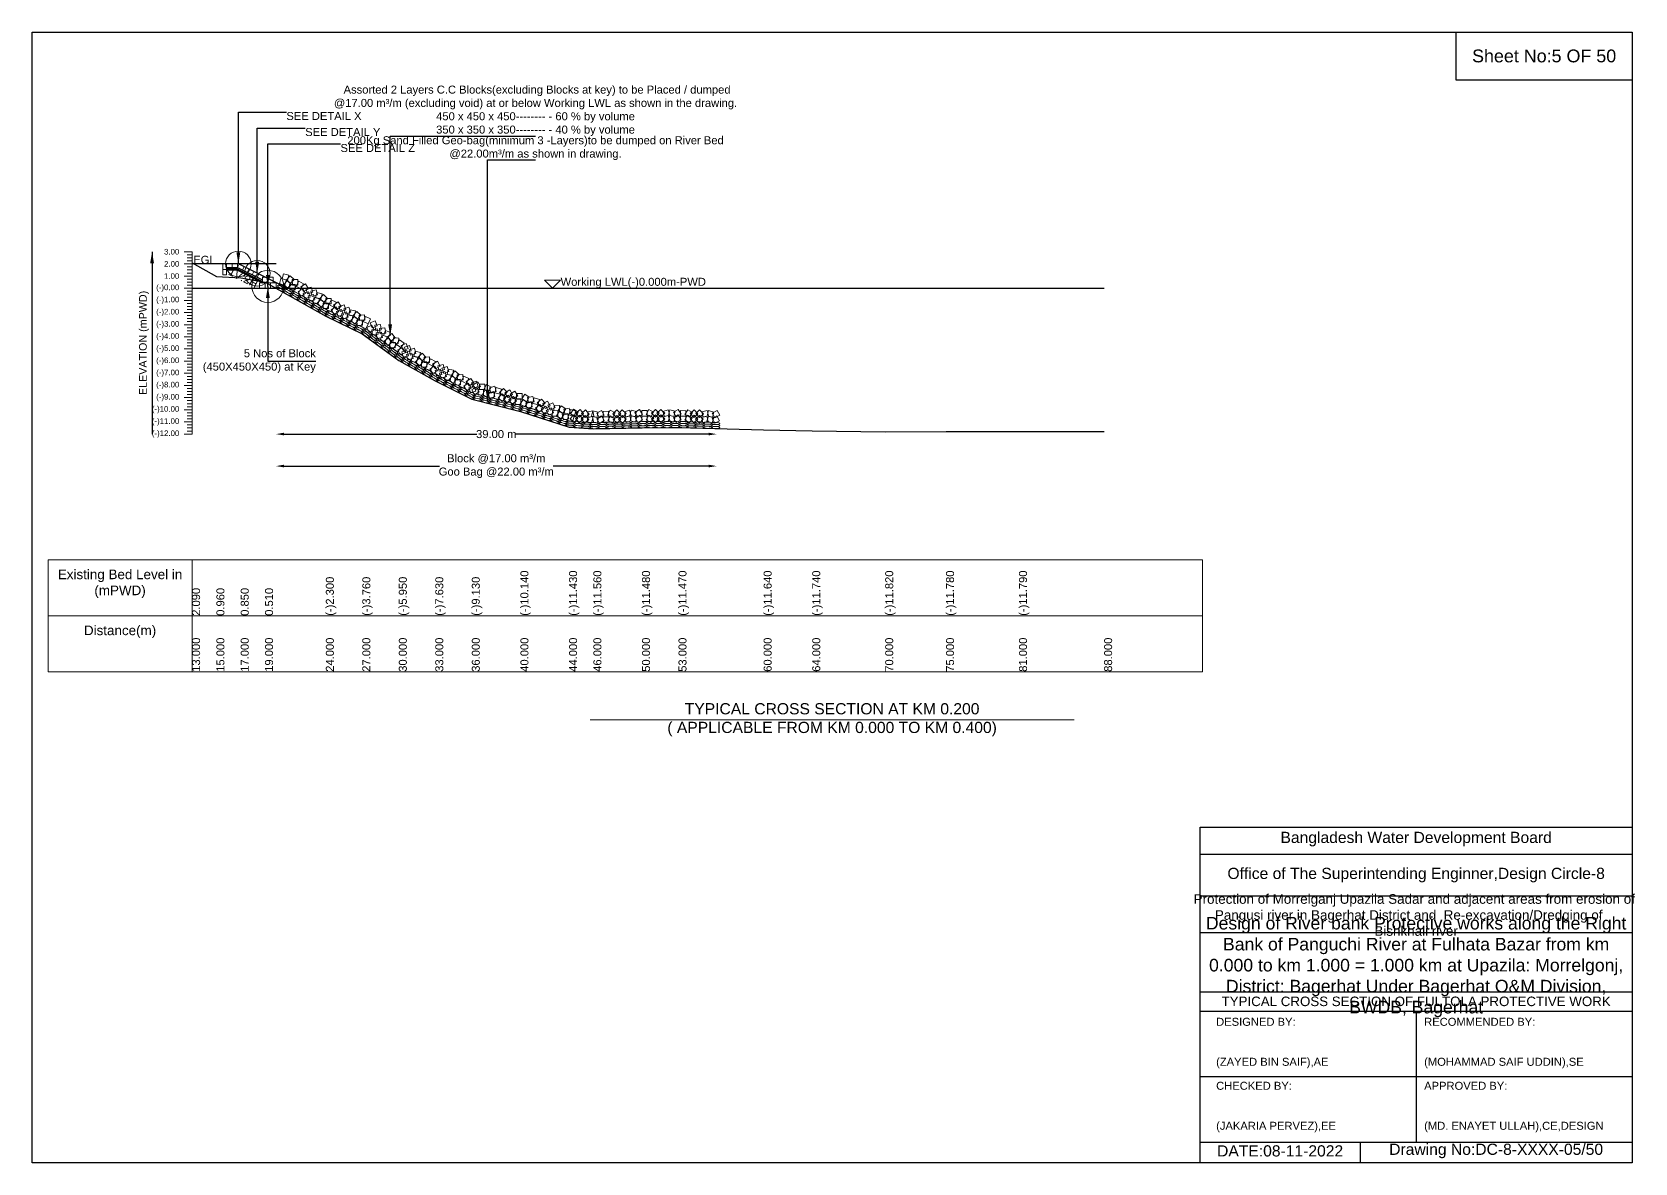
# Model space of a CAD drawing. Header units: inches. Extents: x 89000 to 305017, y -7071 to 0.
# Drawn here: x 160000 to 170017, y -7071 to 0 of the extents above; entities that cross this region are included whole.
import ezdxf

# ---------------------------------------------------------------- set-up
doc = ezdxf.new("R2010")
doc.units = ezdxf.units.IN
doc.header["$LTSCALE"] = 7
doc.header["$MEASUREMENT"] = 0
for name, color, linetype, lineweight in [('Cross section Data Border', 7, 'Continuous', 9), ('Cross Section Labels', 7, 'Continuous', 9), ('Existing_Bed_Level for Xsection', 7, 'Continuous', 25), ('Long Section Labels', 7, 'Continuous', 9)]:
    doc.layers.add(name, color=color, linetype=linetype, lineweight=lineweight)
doc.styles.get("Standard").update_dxf_attribs({"font": 'arial.ttf'})
doc.dimstyles.new('Appron Lebeling Style', dxfattribs={"dimtxt": 50, "dimasz": 50, "dimexe": 0.18, "dimexo": 0.0625, "dimgap": 0.09, "dimtad": 0, "dimtih": 1, "dimtoh": 1, "dimdec": 4, "dimzin": 0, "dimdsep": 46, "dimtxsty": 'Standard', "dimcen": 0.09, "dimse1": 1, "dimse2": 1, "dimadec": 0, "dimazin": 0, "dimtfac": 1, "dimtdec": 4, "dimtofl": 0, "dimtmove": 0, "dimatfit": 3, "dimfxl": 1, "dimtolj": 1, "dimtzin": 0, "dimarcsym": 0})
doc.dimstyles.get("Standard").update_dxf_attribs({"dimtxt": 0.18, "dimasz": 0.18, "dimexe": 0.18, "dimexo": 0.0625, "dimgap": 0.09, "dimtad": 0, "dimtih": 1, "dimtoh": 1, "dimdec": 4, "dimzin": 0, "dimdsep": 46, "dimtxsty": 'Standard', "dimcen": 0.09, "dimadec": 0, "dimazin": 0, "dimtfac": 1, "dimtdec": 4, "dimtofl": 0, "dimtmove": 0, "dimatfit": 3, "dimfxl": 1, "dimtolj": 1, "dimtzin": 0, "dimarcsym": 0})

# ---------------------------------------------------------------- blocks, each defined once
blk = doc.blocks.new('*D1')
at = {"layer": 'Cross Section Labels', "color": 0, "lineweight": -2, "transparency": 16777216}
for p, q in [((161575, -2514), (162779, -2514)), ((164228, -2514), (163024, -2514))]:
    blk.add_line(p, q, dxfattribs=at)
at = {"layer": 'Cross Section Labels', "color": 0, "transparency": 16777216}
for points in [[(161575, -2505), (161575, -2522), (161525, -2514)], [(164228, -2505), (164228, -2522), (164278, -2514)]]:
    blk.add_solid(points, dxfattribs=at)
at = {"layer": 'Defpoints', "color": 0, "transparency": 16777216}
for p in [(161525, -1602), (164278, -2479), (164278, -2514)]:
    blk.add_point(p, dxfattribs=at)
at = {"layer": 'Cross Section Labels', "color": 0, "transparency": 16777216, "insert": (162901, -2514), "char_height": 50, "attachment_point": 5}
blk.add_mtext('\\A1;39.00 m', dxfattribs=at)
blk = doc.blocks.new('*D2')
at = {"layer": 'Cross Section Labels', "color": 0, "lineweight": -2, "transparency": 16777216}
for p, q in [((161575, -2714), (162546, -2714)), ((164228, -2714), (163257, -2714))]:
    blk.add_line(p, q, dxfattribs=at)
at = {"layer": 'Cross Section Labels', "color": 0, "transparency": 16777216}
for points in [[(161575, -2705), (161575, -2722), (161525, -2714)], [(164228, -2705), (164228, -2722), (164278, -2714)]]:
    blk.add_solid(points, dxfattribs=at)
at = {"layer": 'Defpoints', "color": 0, "transparency": 16777216}
for p in [(161525, -1602), (164278, -2479), (164278, -2714)]:
    blk.add_point(p, dxfattribs=at)
at = {"layer": 'Cross Section Labels', "color": 0, "transparency": 16777216, "insert": (162901, -2714), "char_height": 50, "attachment_point": 5}
blk.add_mtext('\\A1;Block @17.00 m³/m ^JGoo Bag @22.00 m³/m ', dxfattribs=at)

msp = doc.modelspace()

# ---------------------------------------------------------------- linework, layer by layer
for points in [[(160000, 0), (170000, 0), (170000, -7071), (160000, -7071)], [(168900, 0), (170000, 0), (170000, -300), (168900, -300)]]:
    msp.add_lwpolyline(points, close=True)
for points in [[(167300, -7071), (167300, -4971), (170000, -4971)], [(167300, -5141), (170000, -5141)], [(167300, -5401), (170000, -5401)], [(167300, -5631), (170000, -5631)], [(167300, -6001), (170000, -6001)], [(167300, -6121), (170000, -6121)], [(168650, -6121), (168650, -6941)], [(167300, -6531), (170000, -6531)], [(167300, -6941), (170000, -6941)], [(168300, -6941), (168300, -7071)]]:
    msp.add_lwpolyline(points)
at = {"layer": 'Cross section Data Border'}
msp.add_lwpolyline([(160100, -3300), (167314.6224, -3300), (167314.6224, -4000), (160100, -4000)], close=True, dxfattribs=at)
for points in [[(161000, -3300), (161000, -4000)], [(160100, -3650), (167314.6224, -3650)]]:
    msp.add_lwpolyline(points, dxfattribs=at)
at = {"layer": 'Cross Section Labels'}
msp.add_lwpolyline([(163253.36797, -1601.68), (163303.36797, -1551.68), (163203.36797, -1551.68)], close=True, dxfattribs=at)
msp.add_lwpolyline([(163488, -4300), (165000, -4300), (166512, -4300)], dxfattribs=at)
for centre, radius in [((161289.36797, -1449.68), 80), ((161407.16797, -1508.58), 80), ((161473.66797, -1590.28), 100)]:
    msp.add_circle(centre, radius, dxfattribs=at)
at = {"layer": 'Existing_Bed_Level for Xsection'}
for points in [[(161000, -1442.84), (161152, -1528.72), (161304, -1537.08), (161456, -1562.92), (161836, -1776.48), (162064, -1887.44), (162292, -2053.88), (162520, -2181.56), (162748, -2295.56), (163052, -2372.32), (163356, -2470.36), (163508, -2480.24), (163812, -2474.16), (164040, -2473.4), (164572, -2486.32), (164876, -2493.92), (165332, -2500), (165712, -2496.96), (166168, -2497.72), (166700, -2497.72)], [(161524.96797, -1449.68), (161000, -1449.68)], [(161593.36797, -1601.68), (161294.18209, -1452.08706), (161289.36797, -1449.68), (161283.98562, -1449.68), (161215.58562, -1449.68)], [(161215.58562, -1472.48), (161283.98562, -1472.48), (161439.46797, -1550.22117)], [(161215.58562, -1480.08), (161282.19151, -1480.08), (161439.46797, -1558.71823)], [(161215.58562, -1487.68), (161280.39739, -1487.68), (161439.46797, -1567.21529)], [(161000, -1601.68), (166700, -1601.68)]]:
    msp.add_lwpolyline(points, dxfattribs=at)
at = {"layer": 'Long Section Labels'}
for points in [[(161000, -1373.68), (160950, -1373.68)], [(161000, -1392.68), (160970, -1392.68)], [(161000, -2513.68), (161000, -2437.68), (161000, -2361.68), (161000, -2285.68), (161000, -2209.68), (161000, -2133.68), (161000, -2057.68), (161000, -1981.68), (161000, -1905.68), (161000, -1829.68), (161000, -1753.68), (161000, -1677.68), (161000, -1601.68), (161000, -1525.68), (161000, -1449.68), (161000, -1373.68)], [(161000, -1449.68), (160950, -1449.68)], [(161000, -1411.68), (160970, -1411.68)], [(161000, -1430.68), (160970, -1430.68)], [(161000, -1468.68), (160970, -1468.68)], [(161000, -1487.68), (160970, -1487.68)], [(161000, -1525.68), (160950, -1525.68)], [(161000, -1601.68), (160950, -1601.68)], [(161000, -1506.68), (160970, -1506.68)], [(161000, -1544.68), (160970, -1544.68)], [(161000, -1563.68), (160970, -1563.68)], [(161000, -1582.68), (160970, -1582.68)], [(161000, -1677.68), (160950, -1677.68)], [(161000, -1620.68), (160970, -1620.68)], [(161000, -1639.68), (160970, -1639.68)], [(161000, -1658.68), (160970, -1658.68)], [(161000, -1696.68), (160970, -1696.68)], [(161000, -1753.68), (160950, -1753.68)], [(161000, -1715.68), (160970, -1715.68)], [(161000, -1734.68), (160970, -1734.68)], [(161000, -1772.68), (160970, -1772.68)], [(161000, -1791.68), (160970, -1791.68)], [(161000, -1829.68), (160950, -1829.68)], [(161000, -1810.68), (160970, -1810.68)], [(161000, -1848.68), (160970, -1848.68)], [(161000, -1867.68), (160970, -1867.68)], [(161000, -1886.68), (160970, -1886.68)], [(161000, -1905.68), (160950, -1905.68)], [(161000, -1981.68), (160950, -1981.68)], [(161000, -1924.68), (160970, -1924.68)], [(161000, -1943.68), (160970, -1943.68)], [(161000, -1962.68), (160970, -1962.68)], [(161000, -2000.68), (160970, -2000.68)], [(161000, -2057.68), (160950, -2057.68)], [(161000, -2019.68), (160970, -2019.68)], [(161000, -2038.68), (160970, -2038.68)], [(161000, -2076.68), (160970, -2076.68)], [(161000, -2095.68), (160970, -2095.68)], [(161000, -2133.68), (160950, -2133.68)], [(161000, -2114.68), (160970, -2114.68)], [(161000, -2152.68), (160970, -2152.68)], [(161000, -2171.68), (160970, -2171.68)], [(161000, -2190.68), (160970, -2190.68)], [(161000, -2209.68), (160950, -2209.68)], [(161000, -2285.68), (160950, -2285.68)], [(161000, -2228.68), (160970, -2228.68)], [(161000, -2247.68), (160970, -2247.68)], [(161000, -2266.68), (160970, -2266.68)], [(161000, -2361.68), (160950, -2361.68)], [(161000, -2304.68), (160970, -2304.68)], [(161000, -2323.68), (160970, -2323.68)], [(161000, -2342.68), (160970, -2342.68)], [(161000, -2380.68), (160970, -2380.68)], [(161000, -2399.68), (160970, -2399.68)], [(161000, -2437.68), (160950, -2437.68)], [(161000, -2418.68), (160970, -2418.68)], [(161000, -2456.68), (160970, -2456.68)], [(161000, -2475.68), (160970, -2475.68)], [(161000, -2494.68), (160970, -2494.68)], [(161000, -2513.68), (160950, -2513.68)]]:
    msp.add_lwpolyline(points, dxfattribs=at)
for points in [[(161215.58562, -1449.68), (161192.78562, -1449.68), (161192.78562, -1483.88), (161215.58562, -1483.88)], [(161215.58562, -1483.88), (161192.78562, -1483.88), (161192.78562, -1518.08), (161215.58562, -1518.08)], [(161249.78562, -1449.68), (161215.58562, -1449.68), (161215.58562, -1472.48), (161249.78562, -1472.48)], [(161283.98562, -1449.68), (161249.78562, -1449.68), (161249.78562, -1472.48), (161283.98562, -1472.48)], [(161324.7715, -1467.38177), (161294.18209, -1452.08706), (161283.98562, -1472.48), (161314.57503, -1487.7747)], [(161355.36091, -1482.67647), (161324.7715, -1467.38177), (161314.57503, -1487.7747), (161345.16444, -1503.06941)], [(161385.95032, -1497.97117), (161355.36091, -1482.67647), (161345.16444, -1503.06941), (161375.75385, -1518.36411)], [(161416.53973, -1513.26588), (161385.95032, -1497.97117), (161375.75385, -1518.36411), (161406.34326, -1533.65882)], [(161447.12914, -1528.56058), (161416.53973, -1513.26588), (161406.34326, -1533.65882), (161436.93267, -1548.95352)], [(161456.56797, -1567.48), (161422.36797, -1567.48), (161422.36797, -1601.68), (161456.56797, -1601.68)], [(161473.66797, -1533.28), (161439.46797, -1533.28), (161439.46797, -1567.48), (161473.66797, -1567.48)], [(161490.76797, -1567.48), (161456.56797, -1567.48), (161456.56797, -1601.68), (161490.76797, -1601.68)], [(161507.86797, -1533.28), (161473.66797, -1533.28), (161473.66797, -1567.48), (161507.86797, -1567.48)], [(161524.96797, -1567.48), (161490.76797, -1567.48), (161490.76797, -1601.68), (161524.96797, -1601.68)], [(161588.04172, -1549.0236), (161554.905, -1540.56207), (161546.44346, -1573.69879), (161579.58019, -1582.16032)], [(161604.79733, -1519.20935), (161571.66061, -1510.74782), (161563.19907, -1543.88454), (161596.3358, -1552.34607)], [(161621.23833, -1577.8414), (161596.78144, -1553.93532), (161572.87536, -1578.39221), (161597.33225, -1602.29829)], [(161637.99394, -1548.02715), (161613.53705, -1524.12107), (161589.63097, -1548.57796), (161614.08786, -1572.48404)], [(161643.78213, -1577.58551), (161609.58419, -1577.96138), (161609.96006, -1612.15931), (161644.15799, -1611.78345)], [(161660.53774, -1547.77126), (161626.3398, -1548.14713), (161626.71567, -1582.34506), (161660.9136, -1581.9692)], [(161679.97028, -1605.0987), (161650.15602, -1588.34309), (161633.40041, -1618.15734), (161663.21467, -1634.91295)], [(161696.72588, -1575.28445), (161666.91163, -1558.52884), (161650.15602, -1588.34309), (161679.97028, -1605.0987)], [(161726.68879, -1604.54326), (161709.22908, -1575.1358), (161679.82162, -1592.5955), (161697.28133, -1622.00296)], [(161744.92585, -1594.24785), (161711.99232, -1603.46859), (161721.21306, -1636.40213), (161754.1466, -1627.18139)], [(161709.93318, -1634.35751), (161692.47347, -1604.95005), (161663.06601, -1622.40975), (161680.52572, -1651.81721)], [(161728.17024, -1624.0621), (161695.23671, -1633.28284), (161704.45745, -1666.21638), (161737.39099, -1656.99564)], [(161767.21467, -1673.73446), (161757.96771, -1640.80827), (161725.04152, -1650.05524), (161734.28849, -1682.98142)], [(161783.97028, -1643.92021), (161774.72332, -1610.99402), (161741.79713, -1620.24099), (161751.0441, -1653.16717)], [(161796.74148, -1666.31286), (161763.60475, -1657.85133), (161755.14322, -1690.98805), (161788.27995, -1699.44959)], [(161813.49709, -1636.49861), (161780.36036, -1628.03708), (161771.89883, -1661.1738), (161805.03555, -1669.63534)], [(161829.93808, -1695.13066), (161805.48119, -1671.22458), (161781.57512, -1695.68147), (161806.03201, -1719.58755)], [(161846.69369, -1665.31641), (161822.2368, -1641.41033), (161798.33073, -1665.86722), (161822.78761, -1689.7733)], [(161852.48189, -1694.87478), (161818.28395, -1695.25064), (161818.65982, -1729.44858), (161852.85775, -1729.07271)], [(161869.23749, -1665.06053), (161835.03956, -1665.43639), (161835.41543, -1699.63433), (161869.61336, -1699.25846)], [(161900.34974, -1688.62048), (161869.59808, -1673.65467), (161854.63227, -1704.40633), (161885.38393, -1719.37214)], [(161931.98812, -1716.05889), (161912.82234, -1687.73376), (161884.49721, -1706.89954), (161903.66299, -1735.22467)], [(161885.38393, -1719.37214), (161854.63227, -1704.40633), (161839.66646, -1735.15799), (161870.41812, -1750.1238)], [(161917.02231, -1746.81055), (161897.85653, -1718.48542), (161869.5314, -1737.6512), (161888.69718, -1765.97633)], [(161934.6196, -1735.45619), (161902.28803, -1746.6056), (161913.43744, -1778.93717), (161945.76901, -1767.78776)], [(161949.58541, -1704.70453), (161917.25383, -1715.85394), (161928.40324, -1748.18551), (161960.73482, -1737.0361)], [(161976.5291, -1782.73625), (161965.35394, -1750.41357), (161933.03126, -1761.58872), (161944.20641, -1793.91141)], [(161991.4949, -1751.98459), (161980.31975, -1719.66191), (161947.99707, -1730.83706), (161959.17222, -1763.15975)], [(162005.56612, -1773.58402), (161971.98756, -1767.09401), (161965.49755, -1800.67257), (161999.07611, -1807.16258)], [(162020.53193, -1742.83236), (161986.95337, -1736.34235), (161980.46336, -1769.92091), (162014.04192, -1776.41092)], [(162040.40652, -1800.39124), (162014.58063, -1777.97108), (161992.16047, -1803.79697), (162017.98636, -1826.21713)], [(162055.37233, -1769.63958), (162029.54644, -1747.21942), (162007.12628, -1773.04531), (162032.95217, -1795.46547)], [(162062.89587, -1798.80456), (162028.77981, -1801.1992), (162031.17444, -1835.31526), (162065.2905, -1832.92063)], [(162077.86168, -1768.0529), (162043.74562, -1770.44754), (162046.14025, -1804.5636), (162080.25631, -1802.16897)], [(162115.61136, -1793.38113), (162084.8597, -1778.41532), (162069.89389, -1809.16698), (162100.64555, -1824.13279)], [(162100.64555, -1824.13279), (162069.89389, -1809.16698), (162054.92808, -1839.91864), (162085.67974, -1854.88445)], [(162137.54797, -1864.20292), (162123.68947, -1832.93661), (162092.42316, -1846.7951), (162106.28166, -1878.06141)], [(162157.71268, -1836.58002), (162143.85419, -1805.31371), (162112.58788, -1819.17221), (162126.44637, -1850.43852)], [(162156.87484, -1856.13706), (162123.0818, -1861.39734), (162128.34208, -1895.19038), (162162.13512, -1889.9301)], [(162177.03956, -1828.51417), (162143.24652, -1833.77445), (162148.50679, -1867.56748), (162182.29983, -1862.30721)], [(162189.76937, -1910.07926), (162184.48218, -1876.29042), (162150.69334, -1881.57761), (162155.98053, -1915.36645)], [(162209.93408, -1882.45637), (162204.6469, -1848.66753), (162170.85806, -1853.95471), (162176.14524, -1887.74355)], [(162219.96677, -1906.20252), (162188.06362, -1893.88063), (162175.74173, -1925.78378), (162207.64489, -1938.10567)], [(162240.13148, -1878.57962), (162208.22833, -1866.25773), (162195.90645, -1898.16089), (162227.8096, -1910.48277)], [(162269.68614, -1911.12194), (162248.22883, -1884.49068), (162221.59758, -1905.948), (162243.05489, -1932.57925)], [(162249.52143, -1938.74483), (162228.06412, -1912.11358), (162201.43286, -1933.57089), (162222.89018, -1960.20215)], [(162271.93722, -1941.15746), (162237.93493, -1937.4854), (162234.26286, -1971.48769), (162268.26516, -1975.15976)], [(162292.10194, -1913.53457), (162258.09964, -1909.8625), (162254.42758, -1943.86479), (162288.42987, -1947.53686)], [(162304.61674, -1972.7582), (162276.99385, -1952.59348), (162256.82913, -1980.21638), (162284.45203, -2000.38109)], [(162324.78146, -1945.1353), (162297.15856, -1924.97059), (162276.99385, -1952.59348), (162304.61674, -1972.7582)], [(162330.90824, -2005.35591), (162317.04974, -1974.0896), (162285.78343, -1987.9481), (162299.64193, -2019.21441)], [(162351.07295, -1977.73301), (162337.21445, -1946.4667), (162305.94814, -1960.3252), (162319.80664, -1991.59151)], [(162343.03616, -1990.721), (162310.11669, -1999.99183), (162319.38752, -2032.9113), (162352.307, -2023.64047)], [(162359.7464, -1960.88129), (162326.82693, -1970.15212), (162336.09776, -2003.0716), (162369.01723, -1993.80077)], [(162398.86635, -2010.4942), (162389.5693, -1977.58212), (162356.65722, -1986.87916), (162365.95427, -2019.79124)], [(162428.38183, -2003.02769), (162395.23227, -1994.61658), (162386.82115, -2027.76614), (162419.97071, -2036.17725)], [(162382.15611, -2040.3339), (162372.85907, -2007.42182), (162339.94699, -2016.71887), (162349.24403, -2049.63095)], [(162411.67159, -2032.8674), (162378.52203, -2024.45629), (162370.11092, -2057.60584), (162403.26048, -2066.01696)], [(162444.912, -2061.63467), (162420.41877, -2037.76582), (162396.54992, -2062.25905), (162421.04315, -2086.12789)], [(162461.62223, -2031.79496), (162437.129, -2007.92611), (162413.26016, -2032.41934), (162437.75339, -2056.28819)], [(162467.45538, -2061.34449), (162433.25806, -2061.77237), (162433.68595, -2095.9697), (162467.88327, -2095.54181)], [(162484.16562, -2031.50478), (162449.9683, -2031.93267), (162450.39618, -2066.12999), (162484.59351, -2065.7021)], [(162503.68534, -2088.80259), (162473.84564, -2072.09236), (162457.1354, -2101.93206), (162486.97511, -2118.6423)], [(162520.39558, -2058.96289), (162490.55587, -2042.25265), (162473.84564, -2072.09236), (162503.68534, -2088.80259)], [(162533.69272, -2118.01578), (162516.1883, -2088.63492), (162486.80743, -2106.13934), (162504.31186, -2135.52021)], [(162550.40296, -2088.17608), (162532.89853, -2058.79521), (162503.51767, -2076.29963), (162521.02209, -2105.6805)], [(162568.62434, -2077.85294), (162535.70487, -2087.12377), (162544.9757, -2120.04324), (162577.89517, -2110.77241)], [(162605.11516, -2123.41668), (162594.28726, -2090.97602), (162561.8466, -2101.80392), (162572.6745, -2134.24458)], [(162551.9141, -2107.69265), (162518.99463, -2116.96348), (162528.26546, -2149.88295), (162561.18494, -2140.61212)], [(162589.82046, -2154.00609), (162578.99255, -2121.56543), (162546.55189, -2132.39333), (162557.3798, -2164.83399)], [(162618.95396, -2145.16575), (162585.44692, -2138.31604), (162578.59721, -2171.82308), (162612.10425, -2178.67279)], [(162634.24866, -2114.57634), (162600.74162, -2107.72663), (162593.89192, -2141.23367), (162627.39895, -2148.08338)], [(162653.50489, -2172.34503), (162627.9209, -2149.64922), (162605.2251, -2175.23321), (162630.80909, -2197.92902)], [(162668.7996, -2141.75562), (162643.21561, -2119.05981), (162620.5198, -2144.6438), (162646.10379, -2167.33961)], [(162676.00996, -2170.9996), (162641.87018, -2173.02826), (162643.89884, -2207.16804), (162678.03862, -2205.13938)], [(162691.30467, -2140.41019), (162657.16489, -2142.43885), (162659.19355, -2176.57863), (162693.33333, -2174.54997)], [(162713.48587, -2196.73118), (162682.89646, -2181.43647), (162667.60176, -2212.02588), (162698.19117, -2227.32059)], [(162728.78058, -2166.14177), (162698.19117, -2150.84706), (162682.89646, -2181.43647), (162713.48587, -2196.73118)], [(162744.8282, -2224.50727), (162725.96726, -2195.97825), (162697.43824, -2214.83919), (162716.29918, -2243.36821)], [(162760.12291, -2193.91786), (162741.26197, -2165.38884), (162712.73295, -2184.24978), (162731.59389, -2212.7788)], [(162777.84094, -2182.75286), (162745.39167, -2193.55493), (162756.19374, -2226.0042), (162788.64301, -2215.20213)], [(162803.61224, -2216.70557), (162786.0738, -2187.345), (162756.71323, -2204.88343), (162774.25167, -2234.24401)], [(162830.16933, -2201.81822), (162795.97301, -2202.31991), (162796.4747, -2236.51623), (162830.67102, -2236.01454)], [(162762.54624, -2213.34227), (162730.09696, -2224.14434), (162740.89903, -2256.59361), (162773.34831, -2245.79154)], [(162795.23952, -2249.86485), (162777.70109, -2220.50428), (162748.34051, -2238.04271), (162765.87895, -2267.40328)], [(162821.79661, -2234.97749), (162787.60029, -2235.47918), (162788.10198, -2269.6755), (162822.2983, -2269.17381)], [(162861.37592, -2254.10753), (162831.51688, -2237.43186), (162814.84122, -2267.2909), (162844.70026, -2283.96657)], [(162869.74864, -2220.94825), (162839.8896, -2204.27259), (162823.21394, -2234.13162), (162853.07297, -2250.80729)], [(162883.06773, -2247.9631), (162850.15901, -2257.27205), (162859.46796, -2290.18076), (162892.37668, -2280.87181)], [(162891.44045, -2214.80382), (162858.53173, -2224.11277), (162867.84068, -2257.02149), (162900.7494, -2247.71254)], [(162925.19312, -2265.05137), (162892.03384, -2256.67865), (162883.66113, -2289.83793), (162916.8204, -2298.21065)], [(162933.56584, -2231.89209), (162900.40656, -2223.51938), (162892.03384, -2256.67865), (162925.19312, -2265.05137)], [(162961.76671, -2285.45299), (162937.22202, -2261.63706), (162913.40609, -2286.18174), (162937.95077, -2309.99767)], [(162970.13942, -2252.29371), (162945.59474, -2228.47778), (162921.77881, -2253.02247), (162946.32349, -2276.8384)], [(162976.67542, -2270.74529), (162947.30089, -2288.26034), (162964.81593, -2317.63487), (162994.19047, -2300.11982)], [(162985.04813, -2237.58602), (162955.6736, -2255.10107), (162973.18865, -2284.4756), (163002.56318, -2266.96055)], [(163027.35446, -2308.47387), (163009.81602, -2279.1133), (162980.45545, -2296.65173), (162997.99388, -2326.01231)], [(163035.72717, -2275.31459), (163018.18874, -2245.95402), (162988.82816, -2263.49246), (163006.3666, -2292.85303)], [(163053.91154, -2293.58651), (163019.71522, -2294.0882), (163020.21691, -2328.28452), (163054.41323, -2327.78283)], [(163062.28426, -2260.42724), (163028.08794, -2260.92893), (163028.58963, -2295.12525), (163062.78595, -2294.62356)], [(163097.25423, -2315.52108), (163068.53469, -2296.95153), (163049.96514, -2325.67106), (163078.68467, -2344.24061)], [(163107.75134, -2282.97188), (163079.03181, -2264.40232), (163060.46225, -2293.12186), (163089.18179, -2311.69141)], [(163129.79474, -2278.24144), (163096.35345, -2285.40524), (163103.51726, -2318.84653), (163136.95855, -2311.68273)], [(163170.72836, -2298.01506), (163138.17916, -2287.51794), (163127.68204, -2320.06715), (163160.23124, -2330.56426)], [(163205.90775, -2320.73651), (163182.95269, -2295.38487), (163157.60106, -2318.33994), (163180.55612, -2343.69157)], [(163119.29762, -2310.79064), (163085.85633, -2317.95445), (163093.02014, -2351.39574), (163126.46143, -2344.23193)], [(163160.23124, -2330.56426), (163127.68204, -2320.06715), (163117.18492, -2352.61635), (163149.73413, -2363.11346)], [(163195.41063, -2353.28571), (163172.45557, -2327.93408), (163147.10394, -2350.88914), (163170.059, -2376.24077)], [(163211.23823, -2339.57174), (163180.79368, -2355.15279), (163196.37474, -2385.59734), (163226.81929, -2370.01629)], [(163221.73535, -2307.02253), (163191.2908, -2322.60359), (163206.87186, -2353.04814), (163237.31641, -2337.46708)], [(163259.3744, -2380.49508), (163243.76911, -2350.06294), (163213.33697, -2365.66824), (163228.94227, -2396.10037)], [(163269.87152, -2347.94587), (163254.26623, -2317.51374), (163223.83409, -2333.11904), (163239.43939, -2363.55117)], [(163286.83766, -2367.35423), (163252.68035, -2365.646), (163250.97212, -2399.80331), (163285.12943, -2401.51155)], [(163297.33478, -2334.80503), (163263.17747, -2333.0968), (163261.46924, -2367.25411), (163295.62655, -2368.96234)], [(163325.09864, -2389.0009), (163296.3791, -2370.43135), (163277.80955, -2399.15088), (163306.52908, -2417.72044)], [(163335.59575, -2356.4517), (163306.87622, -2337.88215), (163288.30667, -2366.60168), (163317.0262, -2385.17123)], [(163347.14203, -2384.27046), (163313.70075, -2391.43427), (163320.86455, -2424.87556), (163354.30584, -2417.71175)], [(163357.63915, -2351.72126), (163324.19786, -2358.88507), (163331.36167, -2392.32636), (163364.80296, -2385.16255)], [(163388.07566, -2404.04409), (163355.52645, -2393.54697), (163345.02934, -2426.09617), (163377.57854, -2436.59329)], [(163398.57277, -2371.49488), (163366.02357, -2360.99777), (163355.52645, -2393.54697), (163388.07566, -2404.04409)], [(163410.55165, -2411.64172), (163382.09375, -2392.67365), (163363.12567, -2421.13155), (163391.58357, -2440.09962)], [(163412.76997, -2377.51374), (163384.31206, -2358.54566), (163365.34399, -2387.00357), (163393.80189, -2405.97164)], [(163422.54484, -2394.47345), (163396.83514, -2417.02676), (163419.38844, -2442.73645), (163445.09814, -2420.18315)], [(163424.76315, -2360.34547), (163399.05346, -2382.89877), (163421.60676, -2408.60847), (163447.31646, -2386.05517)], [(163479.22737, -2422.38225), (163456.6536, -2396.69052), (163430.96187, -2419.26429), (163453.53564, -2444.95602)], [(163481.44569, -2388.25427), (163458.87192, -2362.56254), (163433.18019, -2385.13631), (163455.75396, -2410.82804)], [(163502.64307, -2402.92416), (163469.10517, -2409.62112), (163475.80214, -2443.15902), (163509.34003, -2436.46205)], [(163504.86138, -2368.79618), (163471.32349, -2375.49314), (163478.02045, -2409.03104), (163511.55835, -2402.33407)], [(163538.64856, -2377.45928), (163505.44515, -2369.26334), (163497.24921, -2402.46675), (163530.45262, -2410.66269)], [(163539.33243, -2411.65244), (163506.12901, -2403.4565), (163497.93307, -2436.65991), (163531.13648, -2444.85585)], [(163557.9468, -2365.8031), (163528.666, -2383.4744), (163546.33729, -2412.7552), (163575.6181, -2395.0839)], [(163558.63066, -2399.99626), (163529.34986, -2417.66756), (163547.02116, -2446.94836), (163576.30196, -2429.27706)], [(163603.08986, -2371.15677), (163568.8967, -2371.84064), (163569.58056, -2406.0338), (163603.77372, -2405.34994)], [(163643.75355, -2381.17264), (163613.78959, -2364.68624), (163597.30319, -2394.6502), (163627.26715, -2411.1366)], [(163644.43741, -2415.36581), (163614.47346, -2398.87941), (163597.98706, -2428.84336), (163627.95101, -2445.32976)], [(163654.2476, -2363.04915), (163630.54313, -2387.7015), (163655.19547, -2411.40597), (163678.89994, -2386.75362)], [(163654.93146, -2397.24231), (163631.22699, -2421.89466), (163655.87933, -2445.59913), (163679.5838, -2420.94678)], [(163713.09272, -2386.0505), (163688.4215, -2362.36567), (163664.73667, -2387.03689), (163689.40789, -2410.72172)], [(163713.77658, -2420.24367), (163689.10537, -2396.55884), (163665.42054, -2421.23005), (163690.09175, -2444.91488)], [(163734.77394, -2364.67676), (163701.92479, -2374.19375), (163711.44178, -2407.04291), (163744.29093, -2397.52591)], [(163735.4578, -2398.86992), (163702.60865, -2408.38691), (163712.12564, -2441.23607), (163744.97479, -2431.71907)], [(163778.0007, -2372.67223), (163744.79728, -2364.47629), (163736.60134, -2397.6797), (163769.80475, -2405.87565)], [(163778.68456, -2406.8654), (163745.48115, -2398.66945), (163737.28521, -2431.87287), (163770.48862, -2440.06881)], [(163797.29894, -2361.01606), (163768.01813, -2378.68735), (163785.68943, -2407.96815), (163814.97023, -2390.29686)], [(163797.9828, -2395.20922), (163768.702, -2412.88051), (163786.37329, -2442.16132), (163815.65409, -2424.49002)], [(163844.2339, -2366.89196), (163810.03409, -2367.00596), (163810.14809, -2401.20577), (163844.3479, -2401.09177)], [(163844.3479, -2401.09177), (163810.14809, -2401.20577), (163810.26209, -2435.40558), (163844.4619, -2435.29158)], [(163884.72505, -2377.58403), (163855.03997, -2360.60062), (163838.05656, -2390.2857), (163867.74164, -2407.26911)], [(163884.83905, -2411.78384), (163855.15397, -2394.80043), (163838.17056, -2424.48551), (163867.85564, -2441.46892)], [(163895.51964, -2359.63792), (163871.40767, -2383.89185), (163895.6616, -2408.00381), (163919.77356, -2383.74988)], [(163895.63364, -2393.83773), (163871.52167, -2418.09166), (163895.7756, -2442.20362), (163919.88756, -2417.94969)], [(163953.97331, -2383.61663), (163929.70019, -2359.52398), (163905.60754, -2383.7971), (163929.88067, -2407.88975)], [(163954.08731, -2417.81644), (163929.81419, -2393.72379), (163905.72154, -2417.99691), (163929.99466, -2442.08956)], [(163976.00768, -2362.60713), (163943.0045, -2371.57543), (163951.9728, -2404.5786), (163984.97597, -2395.6103)], [(163976.12168, -2396.80694), (163943.1185, -2405.77524), (163952.0868, -2438.77841), (163985.08997, -2429.81011)], [(164019.0952, -2371.32179), (163986.03297, -2362.57371), (163977.28489, -2395.63594), (164010.34712, -2404.38402)], [(164019.2092, -2405.5216), (163986.14697, -2396.77352), (163977.39889, -2429.83575), (164010.46112, -2438.58383)], [(164038.58499, -2359.9888), (164009.01379, -2377.16973), (164026.19472, -2406.74093), (164055.76592, -2389.56)], [(164038.69899, -2394.18861), (164009.12779, -2411.36954), (164026.30872, -2440.94074), (164055.87992, -2423.75981)], [(164085.74841, -2401.52952), (164051.55849, -2400.69919), (164050.72817, -2434.88911), (164084.91808, -2435.71944)], [(164086.57874, -2367.3396), (164052.38882, -2366.50927), (164051.55849, -2400.69919), (164085.74841, -2401.52952)], [(164125.92891, -2413.3355), (164096.72407, -2395.53895), (164078.92751, -2424.74378), (164108.13235, -2442.54034)], [(164126.75923, -2379.14559), (164097.5544, -2361.34903), (164079.75784, -2390.55386), (164108.96267, -2408.35042)], [(164137.21488, -2395.69428), (164112.44244, -2419.27321), (164136.02137, -2444.04566), (164160.79381, -2420.46673)], [(164138.04521, -2361.50436), (164113.27277, -2385.0833), (164136.8517, -2409.85574), (164161.62414, -2386.27681)], [(164194.9842, -2421.2778), (164171.38555, -2396.52414), (164146.63189, -2420.12279), (164170.23054, -2444.87645)], [(164195.81453, -2387.08788), (164172.21588, -2362.33422), (164147.46222, -2385.93287), (164171.06087, -2410.68653)], [(164217.59025, -2400.8847), (164184.35204, -2408.93833), (164192.40567, -2442.17655), (164225.64389, -2434.12291)], [(164218.42058, -2366.69478), (164185.18237, -2374.74841), (164193.236, -2407.98663), (164226.47422, -2399.93299)], [(164260.42073, -2410.78572), (164227.61265, -2401.1281), (164217.95503, -2433.93618), (164250.76312, -2443.5938)], [(164261.25106, -2376.5958), (164228.44298, -2366.93818), (164218.78536, -2399.74626), (164251.59344, -2409.40388)], [(164280.21601, -2399.99518), (164250.1817, -2416.35307), (164266.5396, -2446.38737), (164296.5739, -2430.02948)], [(164281.04633, -2365.80526), (164251.01203, -2382.16315), (164267.36993, -2412.19746), (164297.40423, -2395.83956)], [(163603.77372, -2405.34994), (163569.58056, -2406.0338), (163570.26442, -2440.22696), (163604.45759, -2439.5431)]]:
    msp.add_lwpolyline(points, close=True, dxfattribs=at)
for centre, major_axis in [((161550.18221, -1608.44012), (22.04929, -12.3917)), ((161556.51211, -1597.17696), (22.04929, -12.3917)), ((161562.84201, -1585.9138), (22.04929, -12.3917)), ((161606.9406, -1610.69721), (22.04929, -12.3917)), ((161594.2808, -1633.22353), (22.04929, -12.3917)), ((161600.6107, -1621.96037), (22.04929, -12.3917)), ((161638.37939, -1658.00694), (22.04929, -12.3917)), ((161644.70929, -1646.74378), (22.04929, -12.3917)), ((161651.03919, -1635.48062), (22.04929, -12.3917)), ((161682.47798, -1682.79035), (22.04929, -12.3917)), ((161688.80788, -1671.52718), (22.04929, -12.3917)), ((161695.13778, -1660.26402), (22.04929, -12.3917)), ((161726.57657, -1707.57375), (22.04929, -12.3917)), ((161732.90647, -1696.31059), (22.04929, -12.3917)), ((161739.23637, -1685.04743), (22.04929, -12.3917)), ((161783.33496, -1709.83084), (22.04929, -12.3917)), ((161770.67516, -1732.35716), (22.04929, -12.3917)), ((161777.00506, -1721.094), (22.04929, -12.3917)), ((161814.77375, -1757.14057), (22.04929, -12.3917)), ((161821.10365, -1745.87741), (22.04929, -12.3917)), ((161827.43355, -1734.61425), (22.04929, -12.3917)), ((161859.1539, -1780.56384), (22.74256, -11.06805)), ((161864.80765, -1768.94655), (22.74256, -11.06805)), ((161870.4614, -1757.32925), (22.74256, -11.06805)), ((161904.63903, -1802.69993), (22.74256, -11.06805)), ((161910.29278, -1791.08264), (22.74256, -11.06805)), ((161915.94653, -1779.46535), (22.74256, -11.06805)), ((161955.7779, -1813.21873), (22.74256, -11.06805)), ((161961.43165, -1801.60144), (22.74256, -11.06805)), ((161950.12415, -1824.83603), (22.74256, -11.06805)), ((161995.60927, -1846.97212), (22.74256, -11.06805)), ((162001.26302, -1835.35483), (22.74256, -11.06805)), ((162006.91677, -1823.73753), (22.74256, -11.06805)), ((162041.09439, -1869.10821), (22.74256, -11.06805)), ((162046.74814, -1857.49092), (22.74256, -11.06805)), ((162052.40189, -1845.87362), (22.74256, -11.06805)), ((162085.55184, -1895.17469), (20.42867, -14.91293)), ((162093.16962, -1884.73938), (20.42867, -14.91293)), ((162100.7874, -1874.30406), (20.42867, -14.91293)), ((162134.02695, -1914.56523), (20.42867, -14.91293)), ((162141.64473, -1904.12991), (20.42867, -14.91293)), ((162126.40917, -1925.00055), (20.42867, -14.91293)), ((162167.2665, -1954.8264), (20.42867, -14.91293)), ((162174.88428, -1944.39108), (20.42867, -14.91293)), ((162182.50206, -1933.95577), (20.42867, -14.91293)), ((162208.12383, -1984.65225), (20.42867, -14.91293)), ((162215.74161, -1974.21693), (20.42867, -14.91293)), ((162223.35939, -1963.78162), (20.42867, -14.91293)), ((162248.98116, -2014.4781), (20.42867, -14.91293)), ((162256.59894, -2004.04278), (20.42867, -14.91293)), ((162264.21672, -1993.60747), (20.42867, -14.91293)), ((162289.83849, -2044.30395), (20.42867, -14.91293)), ((162297.45627, -2033.86864), (20.42867, -14.91293)), ((162305.07405, -2023.43332), (20.42867, -14.91293)), ((162332.84308, -2069.34816), (22.06812, -12.35815)), ((162339.15584, -2058.07539), (22.06812, -12.35815)), ((162345.46859, -2046.80261), (22.06812, -12.35815)), ((162376.97932, -2094.06446), (22.06812, -12.35815)), ((162383.29208, -2082.79168), (22.06812, -12.35815)), ((162389.60483, -2071.5189), (22.06812, -12.35815)), ((162421.11556, -2118.78075), (22.06812, -12.35815)), ((162427.42832, -2107.50798), (22.06812, -12.35815)), ((162433.74107, -2096.2352), (22.06812, -12.35815)), ((162465.2518, -2143.49705), (22.06812, -12.35815)), ((162471.56456, -2132.22427), (22.06812, -12.35815)), ((162477.87731, -2120.95149), (22.06812, -12.35815)), ((162509.38804, -2168.21334), (22.06812, -12.35815)), ((162515.7008, -2156.94057), (22.06812, -12.35815)), ((162522.01355, -2145.66779), (22.06812, -12.35815)), ((162554.01988, -2191.34744), (22.62257, -11.31128)), ((162559.79788, -2179.79144), (22.62257, -11.31128)), ((162565.57588, -2168.23544), (22.62257, -11.31128)), ((162599.26502, -2213.97001), (22.62257, -11.31128)), ((162605.04301, -2202.41401), (22.62257, -11.31128)), ((162610.82101, -2190.85801), (22.62257, -11.31128)), ((162656.06615, -2213.48058), (22.62257, -11.31128)), ((162644.51015, -2236.59258), (22.62257, -11.31128)), ((162650.28815, -2225.03658), (22.62257, -11.31128)), ((162689.75529, -2259.21514), (22.62257, -11.31128)), ((162695.53329, -2247.65914), (22.62257, -11.31128)), ((162701.31129, -2236.10315), (22.62257, -11.31128)), ((162735.00042, -2281.83771), (22.62257, -11.31128)), ((162740.77842, -2270.28171), (22.62257, -11.31128)), ((162746.55642, -2258.72571), (22.62257, -11.31128)), ((162781.40437, -2297.33185), (24.52313, -6.19209)), ((162784.56739, -2284.80501), (24.52313, -6.19209)), ((162787.73042, -2272.27818), (24.52313, -6.19209)), ((162830.45062, -2309.71603), (24.52313, -6.19209)), ((162833.61365, -2297.18919), (24.52313, -6.19209)), ((162836.77667, -2284.66236), (24.52313, -6.19209)), ((162882.6599, -2309.57337), (24.52313, -6.19209)), ((162885.82293, -2297.04653), (24.52313, -6.19209)), ((162934.86918, -2309.43071), (24.52313, -6.19209)), ((162879.49687, -2322.10021), (24.52313, -6.19209)), ((162928.54313, -2334.48439), (24.52313, -6.19209)), ((162931.70615, -2321.95755), (24.52313, -6.19209)), ((162977.58938, -2346.86857), (24.52313, -6.19209)), ((162980.75241, -2334.34173), (24.52313, -6.19209)), ((162983.91543, -2321.81489), (24.52313, -6.19209)), ((163026.63564, -2359.25275), (24.52313, -6.19209)), ((163029.79866, -2346.72591), (24.52313, -6.19209)), ((163032.96169, -2334.19907), (24.52313, -6.19209)), ((163075.67656, -2373.16806), (24.07194, -7.7632)), ((163079.64213, -2360.87169), (24.07194, -7.7632)), ((163083.60771, -2348.57533), (24.07194, -7.7632)), ((163123.82044, -2388.69446), (24.07194, -7.7632)), ((163127.78602, -2376.3981), (24.07194, -7.7632)), ((163131.7516, -2364.10173), (24.07194, -7.7632)), ((163171.96433, -2404.22086), (24.07194, -7.7632)), ((163175.9299, -2391.9245), (24.07194, -7.7632)), ((163179.89548, -2379.62813), (24.07194, -7.7632)), ((163224.07379, -2407.4509), (24.07194, -7.7632)), ((163228.03937, -2395.15454), (24.07194, -7.7632)), ((163276.18325, -2410.68094), (24.07194, -7.7632)), ((163220.10821, -2419.74727), (24.07194, -7.7632)), ((163268.2521, -2435.27367), (24.07194, -7.7632)), ((163272.21768, -2422.9773), (24.07194, -7.7632)), ((163316.39598, -2450.80007), (24.07194, -7.7632)), ((163320.36156, -2438.50371), (24.07194, -7.7632)), ((163324.32714, -2426.20734), (24.07194, -7.7632)), ((163363.29414, -2464.36049), (25.23954, -1.64057)), ((163364.13218, -2451.46769), (25.23954, -1.64057)), ((163364.97021, -2438.5749), (25.23954, -1.64057)), ((163413.77322, -2467.64163), (25.23954, -1.64057)), ((163414.61125, -2454.74883), (25.23954, -1.64057)), ((163415.44928, -2441.85604), (25.23954, -1.64057)), ((163464.25229, -2470.92277), (25.23954, -1.64057)), ((163465.09033, -2458.02997), (25.23954, -1.64057)), ((163465.92836, -2445.13718), (25.23954, -1.64057)), ((163513.67854, -2447.81997), (25.28774, 0.50575)), ((163513.93689, -2460.73739), (25.28774, 0.50575)), ((163514.19524, -2473.6548), (25.28774, 0.50575)), ((163564.25403, -2446.80846), (25.28774, 0.50575)), ((163564.51237, -2459.72588), (25.28774, 0.50575)), ((163564.77072, -2472.64329), (25.28774, 0.50575)), ((163614.82951, -2445.79695), (25.28774, 0.50575)), ((163615.08786, -2458.71437), (25.28774, 0.50575)), ((163615.34621, -2471.63178), (25.28774, 0.50575)), ((163665.405, -2444.78544), (25.28774, 0.50575)), ((163665.66335, -2457.70286), (25.28774, 0.50575)), ((163665.92169, -2470.62027), (25.28774, 0.50575)), ((163715.98048, -2443.77393), (25.28774, 0.50575)), ((163716.23883, -2456.69135), (25.28774, 0.50575)), ((163716.49718, -2469.60876), (25.28774, 0.50575)), ((163766.55597, -2442.76242), (25.28774, 0.50575)), ((163766.81432, -2455.67984), (25.28774, 0.50575)), ((163767.07267, -2468.59725), (25.28774, 0.50575)), ((163817.67078, -2441.84092), (25.29266, 0.08431)), ((163817.71385, -2454.76085), (25.29266, 0.08431)), ((163817.75692, -2467.68077), (25.29266, 0.08431)), ((163868.2561, -2441.6723), (25.29266, 0.08431)), ((163868.29917, -2454.59223), (25.29266, 0.08431)), ((163868.34223, -2467.51216), (25.29266, 0.08431)), ((163918.84142, -2441.50368), (25.29266, 0.08431)), ((163918.88449, -2454.42361), (25.29266, 0.08431)), ((163918.92755, -2467.34354), (25.29266, 0.08431)), ((163969.42674, -2441.33506), (25.29266, 0.08431)), ((163969.46981, -2454.25499), (25.29266, 0.08431)), ((163969.51287, -2467.17492), (25.29266, 0.08431)), ((164020.01206, -2441.16645), (25.29266, 0.08431)), ((164020.05513, -2454.08638), (25.29266, 0.08431)), ((164020.09819, -2467.0063), (25.29266, 0.08431)), ((164070.853, -2467.68738), (25.28534, -0.61407)), ((164071.16668, -2454.77119), (25.28534, -0.61407)), ((164071.48036, -2441.855), (25.28534, -0.61407)), ((164121.42369, -2468.91553), (25.28534, -0.61407)), ((164121.73737, -2455.99934), (25.28534, -0.61407)), ((164122.05105, -2443.08314), (25.28534, -0.61407)), ((164171.99438, -2470.14367), (25.28534, -0.61407)), ((164172.30806, -2457.22748), (25.28534, -0.61407)), ((164172.62174, -2444.31129), (25.28534, -0.61407)), ((164222.56507, -2471.37182), (25.28534, -0.61407)), ((164222.87875, -2458.45563), (25.28534, -0.61407)), ((164223.19243, -2445.53944), (25.28534, -0.61407)), ((164273.13576, -2472.59996), (25.28534, -0.61407)), ((164273.44944, -2459.68377), (25.28534, -0.61407)), ((164273.76312, -2446.76758), (25.28534, -0.61407))]:
    msp.add_ellipse(centre, major_axis=major_axis, ratio=0.255, dxfattribs=at)

# ---------------------------------------------------------------- texts
at = {"attachment_point": 5}
for s, insert, char_height in [('Sheet No:5 OF 50', (169450, -150), 80), ('Bangladesh Water Development Board', (168650, -5046), 70), ('Office of The Superintending Enginner,Design Circle-8', (168650, -5271), 70)]:
    msp.add_mtext(s, dxfattribs=dict(at, insert=insert, char_height=char_height))
for s, insert, char_height, width, attachment_point in [('Protection of Morrelganj Upazila Sadar and adjacent areas from erosion of  Pangusi river in Bagerhat District and  Re-excavation/Dredging of     Bishkhali river', (168650, -5521), 60, 2800, 5), ('Design of River bank Protective works along the Right Bank of Panguchi River at Fulhata Bazar from km 0.000 to km 1.000 = 1.000 km at Upazila: Morrelgonj, District: Bagerhat Under Bagerhat O&M Division, BWDB, Bagerhat ', (168650, -5846), 78.71299581, 2700, 5), ('TYPICAL CROSS SECTION OF FULTOLA PROTECTIVE WORK', (168650, -6061), 59.5765532, 2800, 5), ('DESIGNED BY:^J^J^J(ZAYED BIN SAIF),AE', (167400, -6321), 50, 1400, 4), ('RECOMMENDED BY:^J^J^J(MOHAMMAD SAIF UDDIN),SE', (168700, -6321), 50, 1400, 4), ('CHECKED BY:^J^J^J(JAKARIA PERVEZ),EE', (167400, -6721), 50, 1400, 4), ('APPROVED BY:^J^J^J(MD. ENAYET ULLAH),CE,DESIGN', (168700, -6721), 50, 1400, 4), ('DATE:08-11-2022', (167800, -6996), 70, 1400, 5), ('Drawing No:DC-8-XXXX-05/50', (169150, -6996), 70, 2200, 5)]:
    msp.add_mtext(s, dxfattribs=dict(insert=insert, char_height=char_height, width=width, attachment_point=attachment_point))
at = {"layer": 'Cross section Data Border', "char_height": 60, "width": 800, "attachment_point": 5}
for s, insert in [('Existing Bed Level in (mPWD)', (160550, -3450)), ('Distance(m)', (160550, -3750))]:
    msp.add_mtext(s, dxfattribs=dict(at, insert=insert))
at = {"layer": 'Cross Section Labels'}
for s, insert, char_height, attachment_point in [(' Assorted 2 Layers C.C Blocks(excluding Blocks at key) to be Placed / dumped^J@17.00 m³/m (excluding void) at or below Working LWL as shown in the drawing.^J450 x 450 x 450-------- - 60 % by volume^J350 x 350 x 350-------- - 40 % by volume', (163146.52576, -650), 50, 8), ('SEE DETAIL X', (161589.36797, -500), 50, 1), ('SEE DETAIL Y', (161707.16797, -600), 50, 1), ('SEE DETAIL Z', (161927.56797, -700), 50, 1), ('200Kg Sand Filled Geo-bag(minimum 3 -Layers)to be dumped on River Bed^J@22.00m³/m as shown in drawing.', (163146.52576, -800), 50, 8), ('EGL', (161147.18562, -1449.68), 50, 9), ('Working LWL(-)0.000m-PWD', (163303.36797, -1601.68), 50, 7), ('5 Nos of Block ^J(450X450X450) at Key', (161773.66797, -2057.68), 50, 6), ('TYPICAL CROSS SECTION AT KM 0.200^J( APPLICABLE FROM KM 0.000 TO KM 0.400)', (165000, -4300), 70, 5)]:
    msp.add_mtext(s, dxfattribs=dict(at, insert=insert, char_height=char_height, attachment_point=attachment_point))
at = {"layer": 'Cross Section Labels', "insert": (161331.27385, -1513.11823), "char_height": 50, "attachment_point": 2, "rotation": 333.434948823}
msp.add_mtext('1V:2H', dxfattribs=at)
at = {"layer": 'Long Section Labels', "char_height": 35, "attachment_point": 6}
for s, insert in [('3.00', (160920, -1373.68)), ('2.00', (160920, -1449.68)), ('(-)0.00', (160920, -1601.68)), ('1.00', (160920, -1525.68)), ('(-)1.00', (160920, -1677.68)), ('(-)2.00', (160920, -1753.68)), ('(-)3.00', (160920, -1829.68)), ('(-)4.00', (160920, -1905.68)), ('(-)5.00', (160920, -1981.68)), ('(-)6.00', (160920, -2057.68)), ('(-)7.00', (160920, -2133.68)), ('(-)8.00', (160920, -2209.68)), ('(-)9.00', (160920, -2285.68)), ('(-)10.00', (160920, -2361.68)), ('(-)11.00', (160920, -2437.68)), ('(-)12.00', (160920, -2513.68))]:
    msp.add_mtext(s, dxfattribs=dict(at, insert=insert))
at = {"layer": 'Long Section Labels', "rotation": 90}
for s, insert, char_height, attachment_point in [('ELEVATION (mPWD)', (160700, -1943.68), 48, 5), ('(-)10.140', (163052, -3650), 50, 1), ('(-)11.430', (163356, -3650), 50, 1), ('(-)11.560', (163508, -3650), 50, 1), ('(-)11.480', (163812, -3650), 50, 1), ('(-)11.470', (164040, -3650), 50, 1), ('(-)11.640', (164572, -3650), 50, 1), ('(-)11.740', (164876, -3650), 50, 1), ('(-)11.820', (165332, -3650), 50, 1), ('(-)11.780', (165712, -3650), 50, 1), ('(-)11.790', (166168, -3650), 50, 1), ('(-)11.790', (166168, -3650), 50, 1), ('2.090', (161000, -3650), 50, 1), ('0.960', (161152, -3650), 50, 1), ('0.850', (161304, -3650), 50, 1), ('0.510', (161456, -3650), 50, 1), ('(-)2.300', (161836, -3650), 50, 1), ('(-)3.760', (162064, -3650), 50, 1), ('(-)5.950', (162292, -3650), 50, 1), ('(-)7.630', (162520, -3650), 50, 1), ('(-)9.130', (162748, -3650), 50, 1), ('13.000', (161000, -4000), 50, 1), ('15.000', (161152, -4000), 50, 1), ('17.000', (161304, -4000), 50, 1), ('19.000', (161456, -4000), 50, 1), ('24.000', (161836, -4000), 50, 1), ('27.000', (162064, -4000), 50, 1), ('30.000', (162292, -4000), 50, 1), ('33.000', (162520, -4000), 50, 1), ('36.000', (162748, -4000), 50, 1), ('40.000', (163052, -4000), 50, 1), ('44.000', (163356, -4000), 50, 1), ('46.000', (163508, -4000), 50, 1), ('50.000', (163812, -4000), 50, 1), ('53.000', (164040, -4000), 50, 1), ('60.000', (164572, -4000), 50, 1), ('64.000', (164876, -4000), 50, 1), ('70.000', (165332, -4000), 50, 1), ('75.000', (165712, -4000), 50, 1), ('81.000', (166168, -4000), 50, 1), ('88.000', (166700, -4000), 50, 1)]:
    msp.add_mtext(s, dxfattribs=dict(at, insert=insert, char_height=char_height, attachment_point=attachment_point))

# ---------------------------------------------------------------- dimensions: what is measured, and where the dimension line sits
at = {"layer": 'Cross Section Labels'}
for base, text, picture, middle in [((164277.71992, -2513.68), '39.00 m', '*D1', (162901.34395, -2513.68)), ((164277.71992, -2713.68), 'Block @17.00 m³/m ^JGoo Bag @22.00 m³/m ', '*D2', (162901.34395, -2713.68))]:
    dim = msp.add_linear_dim(base=base, p1=(161524.96797, -1601.68), p2=(164277.71992, -2479.1732), text=text, dimstyle='Appron Lebeling Style', dxfattribs=at)
    dim.commit()
    dim.dimension.update_dxf_attribs({"geometry": picture, "text_midpoint": middle})

# ---------------------------------------------------------------- leaders
at = {"layer": 'Cross Section Labels', "annotation_type": 0, "has_hookline": 1}
for points, hookline_direction, text_width in [([(161289.36797, -1449.68), (161289.36797, -500), (161589.27797, -500)], 0, 507.14286), ([(161407.16797, -1508.58), (161407.16797, -600), (161707.07797, -600)], 0, 507.14286), ([(161473.66797, -1590.28), (161473.66797, -700), (161927.47797, -700)], 0, 507.14286), ([(162238.15495, -1899.45624), (162238.15495, -650), (163146.43576, -650)], 0, 3288.09524), ([(162846.52576, -2307.39444), (162846.52576, -800), (163146.43576, -800)], 0, 3052.38095), ([(161473.66797, -1590.28), (161473.66797, -2057.68), (161773.75797, -2057.68)], 1, 880.95238)]:
    msp.add_leader(points, dimstyle='Standard', override={"dimasz": 72}, dxfattribs=dict(at, hookline_direction=hookline_direction, text_width=text_width))
at = {"layer": 'Long Section Labels'}
msp.add_leader([(160750, -1373.68), (160750, -2513.68)], dimstyle='Standard', override={"dimasz": 72}, dxfattribs=at)

doc.saveas('drawing.dxf')
